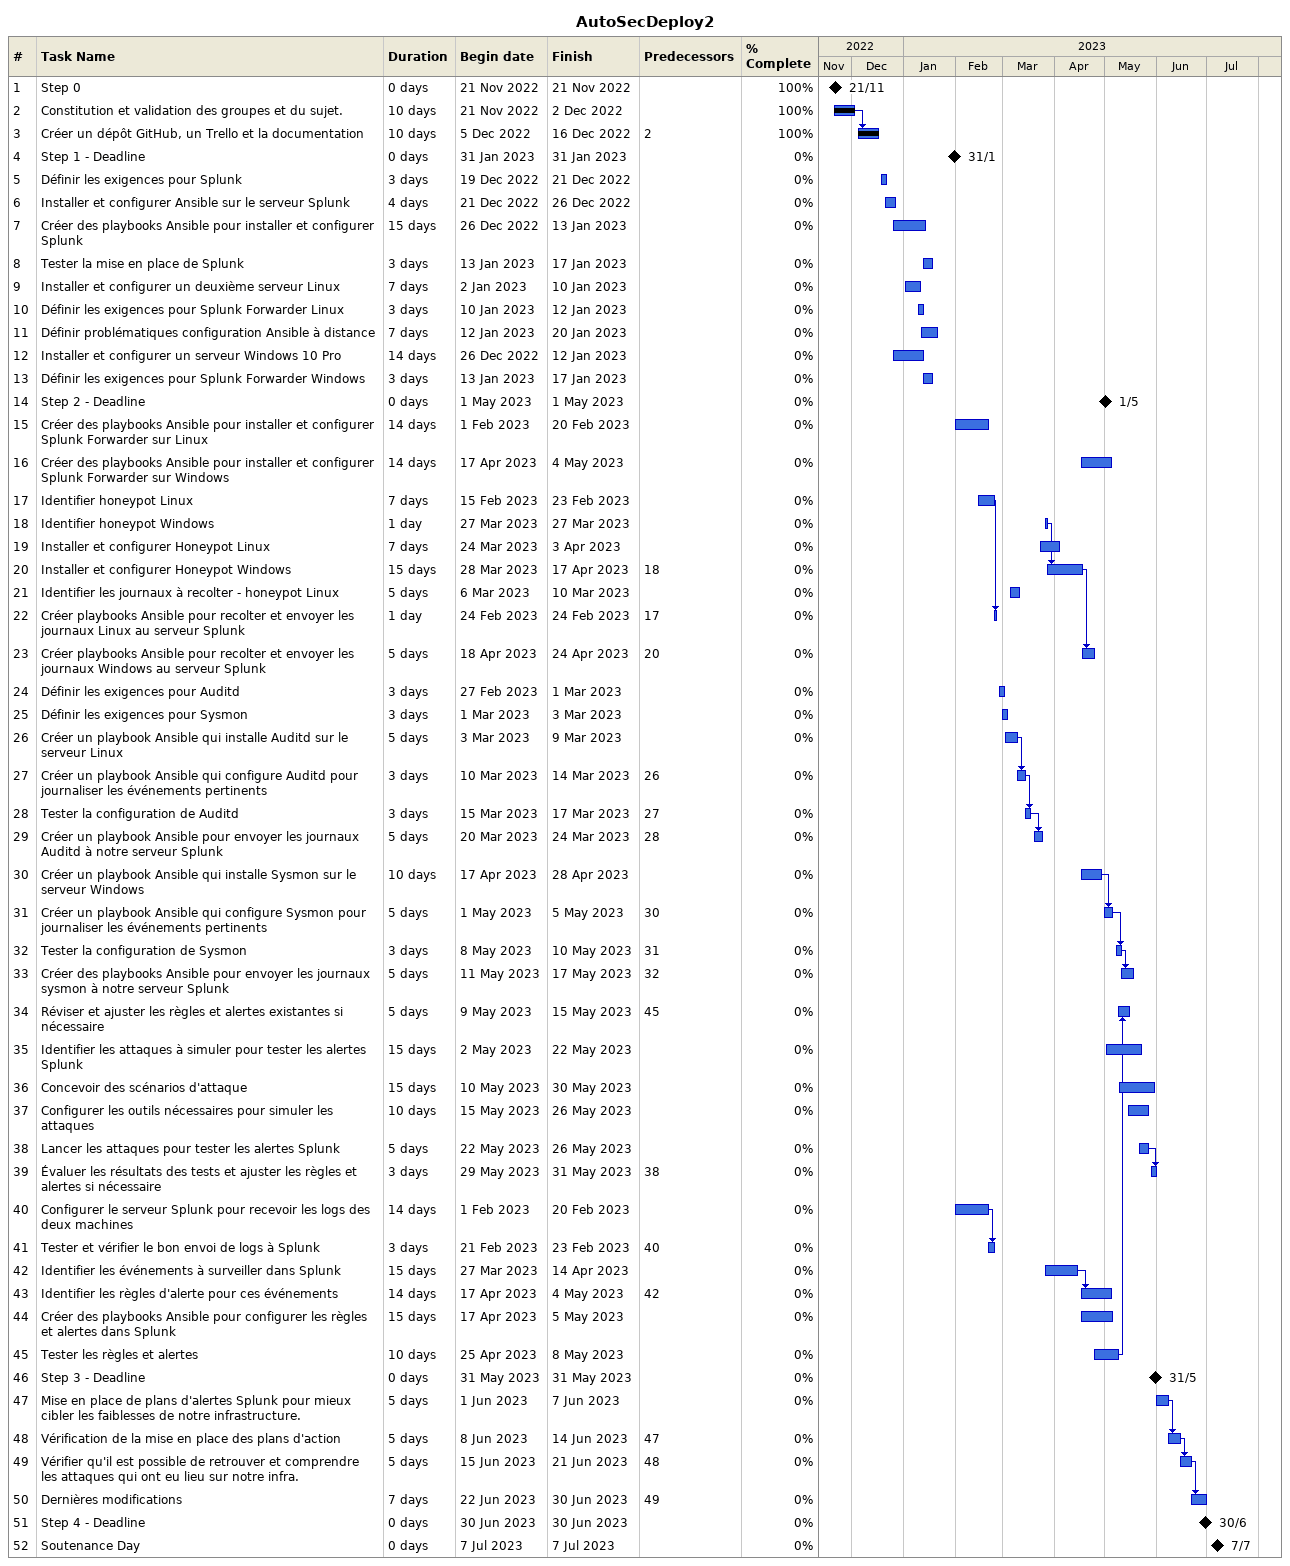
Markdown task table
AutoSecDeploy2

| ID | Task | Duration | Start | Finish | Predecessors | % complete |
|---|---|---|---|---|---|---|
| 1 | Step 0 | 0d | 2022-11-21 | 2022-11-21 |  | 100 |
| 2 | Constitution et validation des groupes et du sujet. | 10d | 2022-11-21 | 2022-12-02 |  | 100 |
| 3 | Créer un dépôt GitHub, un Trello et la documentation | 10d | 2022-12-05 | 2022-12-16 | 2 | 100 |
| 4 | Step 1 - Deadline | 0d | 2023-01-31 | 2023-01-31 |  | 0 |
| 5 | Définir les exigences pour Splunk | 3d | 2022-12-19 | 2022-12-21 |  | 0 |
| 6 | Installer et configurer Ansible sur le serveur Splunk | 4d | 2022-12-21 | 2022-12-26 |  | 0 |
| 7 | Créer des playbooks Ansible pour installer et configurer Splunk | 15d | 2022-12-26 | 2023-01-13 |  | 0 |
| 8 | Tester la mise en place de Splunk | 3d | 2023-01-13 | 2023-01-17 |  | 0 |
| 9 | Installer et configurer un deuxième serveur Linux | 7d | 2023-01-02 | 2023-01-10 |  | 0 |
| 10 | Définir les exigences pour Splunk Forwarder Linux | 3d | 2023-01-10 | 2023-01-12 |  | 0 |
| 11 | Définir problématiques configuration Ansible à distance | 7d | 2023-01-12 | 2023-01-20 |  | 0 |
| 12 | Installer et configurer un serveur Windows 10 Pro | 14d | 2022-12-26 | 2023-01-12 |  | 0 |
| 13 | Définir les exigences pour Splunk Forwarder Windows | 3d | 2023-01-13 | 2023-01-17 |  | 0 |
| 14 | Step 2 - Deadline | 0d | 2023-05-01 | 2023-05-01 |  | 0 |
| 15 | Créer des playbooks Ansible pour installer et configurer Splunk Forwarder sur Linux | 14d | 2023-02-01 | 2023-02-20 |  | 0 |
| 16 | Créer des playbooks Ansible pour installer et configurer Splunk Forwarder sur Windows | 14d | 2023-04-17 | 2023-05-04 |  | 0 |
| 17 | Identifier honeypot Linux | 7d | 2023-02-15 | 2023-02-23 |  | 0 |
| 18 | Identifier honeypot Windows | 1d | 2023-03-27 | 2023-03-27 |  | 0 |
| 19 | Installer et configurer Honeypot Linux | 7d | 2023-03-24 | 2023-04-03 |  | 0 |
| 20 | Installer et configurer Honeypot Windows | 15d | 2023-03-28 | 2023-04-17 | 18 | 0 |
| 21 | Identifier les journaux à recolter - honeypot Linux | 5d | 2023-03-06 | 2023-03-10 |  | 0 |
| 22 | Créer playbooks Ansible pour recolter et envoyer les journaux Linux au serveur Splunk | 1d | 2023-02-24 | 2023-02-24 | 17 | 0 |
| 23 | Créer playbooks Ansible pour recolter et envoyer les journaux Windows au serveur Splunk | 5d | 2023-04-18 | 2023-04-24 | 20 | 0 |
| 24 | Définir les exigences pour Auditd | 3d | 2023-02-27 | 2023-03-01 |  | 0 |
| 25 | Définir les exigences pour Sysmon | 3d | 2023-03-01 | 2023-03-03 |  | 0 |
| 26 | Créer un playbook Ansible qui installe Auditd sur le serveur Linux | 5d | 2023-03-03 | 2023-03-09 |  | 0 |
| 27 | Créer un playbook Ansible qui configure Auditd pour journaliser les événements pertinents | 3d | 2023-03-10 | 2023-03-14 | 26 | 0 |
| 28 | Tester la configuration de Auditd | 3d | 2023-03-15 | 2023-03-17 | 27 | 0 |
| 29 | Créer un playbook Ansible pour envoyer les journaux Auditd à notre serveur Splunk | 5d | 2023-03-20 | 2023-03-24 | 28 | 0 |
| 30 | Créer un playbook Ansible qui installe Sysmon sur le serveur Windows | 10d | 2023-04-17 | 2023-04-28 |  | 0 |
| 31 | Créer un playbook Ansible qui configure Sysmon pour journaliser les événements pertinents | 5d | 2023-05-01 | 2023-05-05 | 30 | 0 |
| 32 | Tester la configuration de Sysmon | 3d | 2023-05-08 | 2023-05-10 | 31 | 0 |
| 33 | Créer des playbooks Ansible pour envoyer les journaux sysmon à notre serveur Splunk | 5d | 2023-05-11 | 2023-05-17 | 32 | 0 |
| 34 | Réviser et ajuster les règles et alertes existantes si nécessaire | 5d | 2023-05-09 | 2023-05-15 | 45 | 0 |
| 35 | Identifier les attaques à simuler pour tester les alertes Splunk | 15d | 2023-05-02 | 2023-05-22 |  | 0 |
| 36 | Concevoir des scénarios d'attaque | 15d | 2023-05-10 | 2023-05-30 |  | 0 |
| 37 | Configurer les outils nécessaires pour simuler les attaques | 10d | 2023-05-15 | 2023-05-26 |  | 0 |
| 38 | Lancer les attaques pour tester les alertes Splunk | 5d | 2023-05-22 | 2023-05-26 |  | 0 |
| 39 | Évaluer les résultats des tests et ajuster les règles et alertes si nécessaire | 3d | 2023-05-29 | 2023-05-31 | 38 | 0 |
| 40 | Configurer le serveur Splunk pour recevoir les logs des deux machines | 14d | 2023-02-01 | 2023-02-20 |  | 0 |
| 41 | Tester et vérifier le bon envoi de logs à Splunk | 3d | 2023-02-21 | 2023-02-23 | 40 | 0 |
| 42 | Identifier les événements à surveiller dans Splunk | 15d | 2023-03-27 | 2023-04-14 |  | 0 |
| 43 | Identifier les règles d'alerte pour ces événements | 14d | 2023-04-17 | 2023-05-04 | 42 | 0 |
| 44 | Créer des playbooks Ansible pour configurer les règles et alertes dans Splunk | 15d | 2023-04-17 | 2023-05-05 |  | 0 |
| 45 | Tester les règles et alertes | 10d | 2023-04-25 | 2023-05-08 |  | 0 |
| 46 | Step 3 - Deadline | 0d | 2023-05-31 | 2023-05-31 |  | 0 |
| 47 | Mise en place de plans d'alertes Splunk pour mieux cibler les faiblesses de notre infrastructure. | 5d | 2023-06-01 | 2023-06-07 |  | 0 |
| 48 | Vérification de la mise en place des plans d'action | 5d | 2023-06-08 | 2023-06-14 | 47 | 0 |
| 49 | Vérifier qu'il est possible de retrouver et comprendre les attaques qui ont eu lieu sur notre infra. | 5d | 2023-06-15 | 2023-06-21 | 48 | 0 |
| 50 | Dernières modifications | 7d | 2023-06-22 | 2023-06-30 | 49 | 0 |
| 51 | Step 4 - Deadline | 0d | 2023-06-30 | 2023-06-30 |  | 0 |
| 52 | Soutenance Day | 0d | 2023-07-07 | 2023-07-07 |  | 0 |
